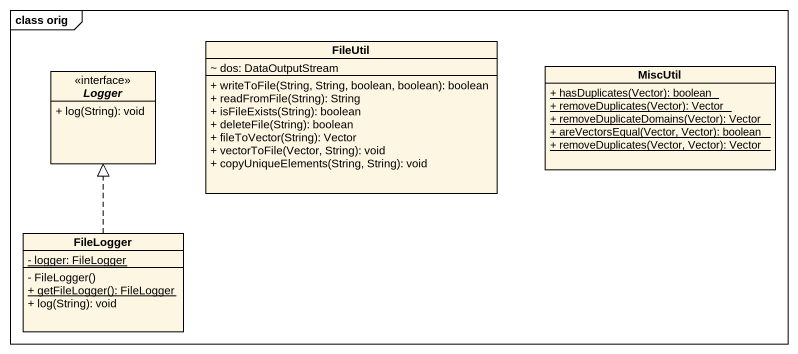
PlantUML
@startuml
mainframe class orig
hide circle
hide empty members
skinparam classAttributeIconSize 0
interface Logger <<interface>> {
  + log(String): void
}
class FileUtil {
  ~ dos: DataOutputStream
  + writeToFile(String, String, boolean, boolean): boolean
  + readFromFile(String): String
  + isFileExists(String): boolean
  + deleteFile(String): boolean
  + fileToVector(String): Vector
  + vectorToFile(Vector, String): void
  + copyUniqueElements(String, String): void
}
class MiscUtil {
  {static} + hasDuplicates(Vector): boolean
  {static} + removeDuplicates(Vector): Vector
  {static} + removeDuplicateDomains(Vector): Vector
  {static} + areVectorsEqual(Vector, Vector): boolean
  {static} + removeDuplicates(Vector, Vector): Vector
}
class FileLogger {
  {static} - logger: FileLogger
  - FileLogger()
  {static} + getFileLogger(): FileLogger
  + log(String): void
}
FileLogger .up.|> Logger
@enduml
